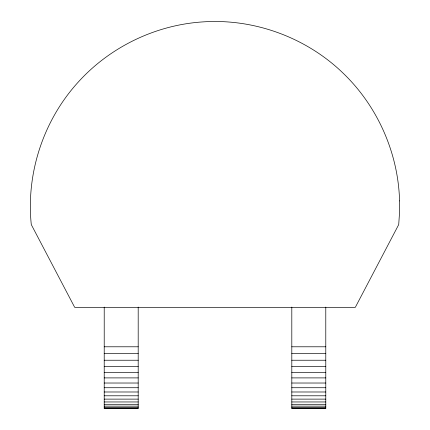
<?xml version="1.0" encoding="UTF-8"?>
<svg xmlns="http://www.w3.org/2000/svg" width="430" height="430" viewBox="0 0 430 430"><rect width="100%" height="100%" fill="white"/><g stroke="black" fill="none" stroke-linecap="round" stroke-linejoin="round"><path stroke-width="0.64" d="M104.216 346.79L138.191 346.79M291.809 346.79L325.784 346.79M104.216 353.659L138.191 353.659M291.809 353.659L325.784 353.659M104.216 360.233L138.191 360.233M291.809 360.233L325.784 360.233M104.216 366.484L138.191 366.484M291.809 366.484L325.784 366.484M104.216 372.38L138.191 372.38M291.809 372.38L325.784 372.38M104.216 377.9L138.191 377.9M291.809 377.9L325.784 377.9M104.216 383.022L138.191 383.022M291.809 383.022L325.784 383.022M104.216 387.726L138.191 387.726M291.809 387.726L325.784 387.726M104.216 391.988L138.191 391.988M291.809 391.988L325.784 391.988M104.216 395.788L138.191 395.788M291.809 395.788L325.784 395.788M104.216 399.121L138.191 399.121M291.809 399.121L325.784 399.121M104.216 401.959L138.191 401.959M291.809 401.959L325.784 401.959M104.216 404.302L138.191 404.302M291.809 404.302L325.784 404.302M104.216 406.135L138.191 406.135M291.809 406.135L325.784 406.135M104.216 407.446L138.191 407.446M291.809 407.446L325.784 407.446M104.216 408.237L138.191 408.237M291.809 408.237L325.784 408.237M325.784 307.095L325.784 408.5L291.809 408.5L291.809 307.095M138.191 307.095L138.191 408.5L104.216 408.5L104.216 307.095M399.561 200.901L399.518 212.764L398.712 224.6L355.325 307.321L74.675 307.321L31.288 224.6C25.977 173.354 43.387 120.384 78.072 82.281C109.886 46.961 155.698 24.843 203.143 21.882C254.549 18.415 306.859 37.716 343.694 73.74C377.846 106.807 398.309 153.381 399.561 200.901"/></g></svg>
